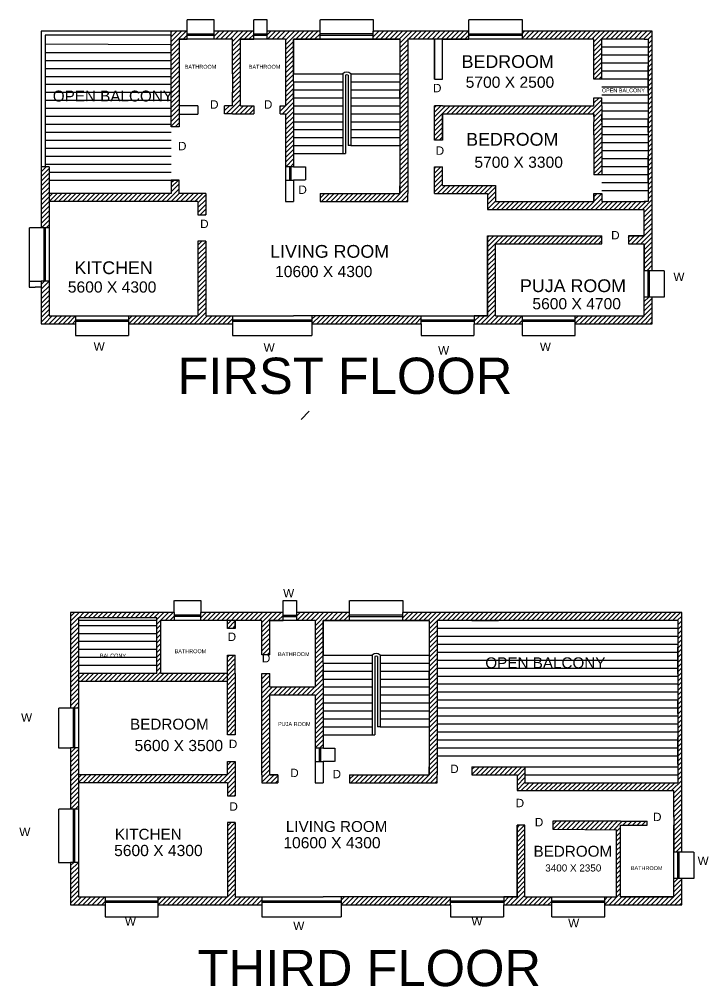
# Model space of a CAD drawing. Header units: millimetres. Extents: x 14561 to 73598, y 8019 to 71831.
# Drawn here: x 47658 to 73598, y 8746 to 45140 of the extents above; entities that cross this region are included whole.
import ezdxf

# ---------------------------------------------------------------- set-up
doc = ezdxf.new("R2010")
doc.units = ezdxf.units.MM
doc.linetypes.add('DASHEDX2', pattern=[1.5, 1, -0.5])
doc.styles.get("Standard").update_dxf_attribs({"font": 'arial.ttf'})
doc.dimstyles.get("Standard").update_dxf_attribs({"dimtxt": 0.18, "dimasz": 0.18, "dimexe": 0.18, "dimexo": 0.0625, "dimgap": 0.09, "dimtad": 0, "dimtih": 1, "dimtoh": 1, "dimdec": 4, "dimzin": 0, "dimdsep": 46, "dimtxsty": 'Standard', "dimcen": 0.09, "dimadec": 0, "dimazin": 0, "dimtfac": 1, "dimtdec": 4, "dimtofl": 0, "dimtmove": 0, "dimatfit": 3, "dimfxl": 1, "dimtolj": 1, "dimtzin": 0, "dimarcsym": 0})

# ---------------------------------------------------------------- blocks, each defined once
blk = doc.blocks.new('*D27')
at = {"color": 0, "lineweight": -2, "transparency": 16777216}
for p, q in [((48027, 35290), (48027, 35065)), ((48028, 35065), (48252, 35065)), ((48477, 35065), (48253, 35065)), ((48477, 35290), (48477, 35065))]:
    blk.add_line(p, q, dxfattribs=at)
at = {"color": 0, "transparency": 16777216}
for points in [[(48028, 35065), (48028, 35065), (48027, 35065)], [(48477, 35065), (48477, 35065), (48477, 35065)]]:
    blk.add_solid(points, dxfattribs=at)
at = {"layer": 'Defpoints', "color": 0, "transparency": 16777216}
for p in [(48027, 35290), (48027, 35065), (48477, 35290)]:
    blk.add_point(p, dxfattribs=at)
at = {"color": 0, "transparency": 16777216, "insert": (48252, 35065), "char_height": 0.18, "attachment_point": 5}
blk.add_mtext('\\A1;450.0000', dxfattribs=at)

msp = doc.modelspace()

# ---------------------------------------------------------------- hatches: boundary and pattern name
h = msp.add_hatch()
h.set_pattern_fill('ANSI31', color=0, scale=1000, style=0)
h.set_pattern_definition([(45, (-33015.17, 32333.34), (-88.38835, 88.38835), [])])
h.paths.add_polyline_path([(48777.36144, 39595.70643), (48477.36144, 39595.70643), (48477.36144, 37290.3412), (48777.36144, 37290.3412)])
h.paths.add_polyline_path([(54677.36144, 38590.3412), (53677.36144, 38590.3412), (53677.36144, 39095.70643), (53377.36144, 39095.70643), (53377.36144, 38590.3412), (48777.36144, 38590.3412), (48777.36144, 38290.3412), (54377.36144, 38290.3412), (54377.36144, 37790.3412), (54677.36144, 37790.3412), (54677.36144, 38290.3412)])
h.paths.add_polyline_path([(54677.36144, 36790.3412), (54377.36144, 36790.3412), (54377.36144, 33990.3412), (51777.36144, 33990.3412), (51777.36144, 33690.3412), (55677.36144, 33690.3412), (55677.36144, 33990.3412), (54677.36144, 33990.3412)])
h.paths.add_polyline_path([(49777.36144, 33990.3412), (48777.36144, 33990.3412), (48777.36144, 35290.3412), (48477.36144, 35290.3412), (48477.36144, 33690.3412), (49777.36144, 33690.3412)])
h.paths.add_polyline_path([(62777.36144, 33990.3412), (62277.36144, 33990.3412), (61977.36144, 33990.3412), (58677.36144, 33990.3412), (58677.36144, 33690.3412), (62777.36144, 33690.3412)])
h.paths.add_polyline_path([(62277.36144, 38590.3412), (62277.36144, 44390.3412), (64577.36144, 44390.3412), (64577.36144, 44690.3412), (60977.36144, 44690.3412), (60977.36144, 44390.3412), (61977.36144, 44390.3412), (61977.36144, 42790.3412), (61977.36144, 38590.3412), (58977.36144, 38590.3412), (58977.36144, 38290.3412), (59977.36144, 38290.3412), (62277.36144, 38290.3412)])
h.paths.add_polyline_path([(57977.36144, 42790.3412), (57977.36144, 43890.3412), (57977.36144, 44390.3412), (58977.36144, 44390.3412), (58977.36144, 44540.3412), (58977.36144, 44690.3412), (56977.36144, 44690.3412), (56977.36144, 44390.3412), (57677.36144, 44390.3412), (57677.36144, 41890.3412), (57477.36144, 41890.3412), (57477.36144, 41590.3412), (57677.36144, 41590.3412), (57677.36144, 39590.3412), (57977.36144, 39590.3412)])
h.paths.add_polyline_path([(55977.36144, 43095.70643), (55977.36144, 44390.3412), (56477.36144, 44390.3412), (56477.36144, 44690.3412), (54977.36144, 44690.3412), (54977.36144, 44390.3412), (55677.36144, 44390.3412), (55677.36144, 43095.70643), (55677.36144, 42395.70643), (55677.36144, 41895.70643), (55677.36144, 41890.3412), (55377.36144, 41890.3412), (55377.36144, 41590.3412), (55677.36144, 41590.3412), (55977.36144, 41590.3412), (56477.36144, 41590.3412), (56477.36144, 41890.3412), (55977.36144, 41890.3412), (55977.36144, 42395.70643)])
h.paths.add_polyline_path([(53677.36144, 44390.3412), (53977.36144, 44390.3412), (53977.36144, 44690.3412), (53377.36144, 44690.3412), (53377.36144, 44390.3412), (53377.36144, 44090.3412), (53377.36144, 42395.70643), (53377.36144, 42095.70643), (53377.36144, 41093.02381), (53677.36144, 41093.02381)])
h.paths.add_polyline_path([(65577.36144, 38890.3412), (65277.36144, 38890.3412), (63577.36144, 38890.3412), (63577.36144, 39590.3412), (63277.36144, 39590.3412), (63277.36144, 38590.3412), (65277.36144, 38590.3412), (65277.36144, 37990.3412), (71177.36144, 37990.3412), (71177.36144, 36990.3412), (70577.36144, 36990.3412), (70577.36144, 36690.3412), (71177.36144, 36690.3412), (71177.36144, 35690.3412), (71477.36144, 35690.3412), (71477.36144, 39990.3412), (71477.36144, 41390.3412), (71477.36144, 42390.3412), (71477.36144, 44690.3412), (66577.36144, 44690.3412), (66577.36144, 44390.3412), (69277.36144, 44390.3412), (69277.36144, 42890.3412), (69577.36144, 42890.3412), (69577.36144, 44390.3412), (71177.36144, 44390.3412), (71327.36144, 44390.3412), (71327.36144, 38290.3412), (71177.36144, 38290.3412), (69577.36144, 38290.3412), (69577.36144, 38590.3412), (69277.36144, 38590.3412), (69277.36144, 38290.3412), (65577.36144, 38290.3412), (65577.36144, 38590.3412)])
h.paths.add_polyline_path([(69577.36144, 41890.3412), (69577.36144, 42190.3412), (69277.36144, 42190.3412), (69277.36144, 41890.3412), (63577.36144, 41890.3412), (63277.36144, 41890.3412), (63277.36144, 40590.3412), (63577.36144, 40590.3412), (63577.36144, 41590.3412), (69277.36144, 41590.3412), (69277.36144, 41290.3412), (69277.36144, 40790.3412), (69277.36144, 39290.3412), (69577.36144, 39290.3412), (69577.36144, 40490.3412), (69577.36144, 40790.3412), (69577.36144, 41590.3412)], flags=17)
h.paths.add_polyline_path([(71477.36144, 34690.3412), (71177.36144, 34690.3412), (71177.36144, 33990.3412), (68577.36144, 33990.3412), (68577.36144, 33690.3412), (71477.36144, 33690.3412)])
h.paths.add_polyline_path([(65577.36144, 36690.3412), (69577.36144, 36690.3412), (69577.36144, 36990.3412), (65277.36144, 36990.3412), (65277.36144, 33990.3412), (64777.36144, 33990.3412), (64777.36144, 33690.3412), (66577.36144, 33690.3412), (66577.36144, 33990.3412), (65577.36144, 33990.3412)])
h = msp.add_hatch()
h.set_pattern_fill('ANSI31', color=0, scale=1000, style=0)
h.set_pattern_definition([(45, (-33247.94, 26633.65), (-88.38835, 88.38835), [])])
h.paths.add_polyline_path([(49886.01483, 22520.7398), (49886.01483, 22626.10502), (52836.01483, 22626.10502), (52836.01483, 20526.10502), (49886.01483, 20526.10502), (49886.01483, 20226.10502), (55486.01483, 20226.10502), (55486.01483, 20526.10502), (52986.01483, 20526.10502), (52986.01483, 22520.7398), (53486.01483, 22520.7398), (53486.01483, 22820.7398), (52486.01483, 22820.7398), (49586.01483, 22820.7398), (49586.01483, 21020.7398), (49586.01483, 19226.10502), (49886.01483, 19226.10502), (49886.01483, 20226.10502)])
h.paths.add_polyline_path([(49886.01483, 17726.10502), (49586.01483, 17726.10502), (49586.01483, 15420.7398), (49886.01483, 15420.7398)])
h.paths.add_polyline_path([(55786.01483, 16720.7398), (55786.01483, 17220.7398), (55486.01483, 17220.7398), (55486.01483, 16720.7398), (49886.01483, 16720.7398), (49886.01483, 16420.7398), (55486.01483, 16420.7398), (55486.01483, 15920.7398), (55786.01483, 15920.7398), (55786.01483, 16420.7398)])
h.paths.add_polyline_path([(49886.01483, 13420.7398), (49586.01483, 13420.7398), (49586.01483, 11820.7398), (50886.01483, 11820.7398), (50886.01483, 12120.7398), (49886.01483, 12120.7398)])
h.paths.add_polyline_path([(56786.01483, 12120.7398), (55786.01483, 12120.7398), (55786.01483, 14920.7398), (55486.01483, 14920.7398), (55486.01483, 12120.7398), (52886.01483, 12120.7398), (52886.01483, 11820.7398), (56786.01483, 11820.7398)])
h.paths.add_polyline_path([(63886.01483, 12120.7398), (63386.01483, 12120.7398), (63086.01483, 12120.7398), (59786.01483, 12120.7398), (59786.01483, 11820.7398), (63886.01483, 11820.7398)])
h.paths.add_polyline_path([(57086.01483, 19720.7398), (58786.01483, 19720.7398), (58786.01483, 17720.7398), (59086.01483, 17720.7398), (59086.01483, 18220.7398), (59086.01483, 20320.7398), (59086.01483, 20920.7398), (59086.01483, 22020.7398), (59086.01483, 22520.7398), (60086.01483, 22520.7398), (60086.01483, 22670.7398), (60086.01483, 22820.7398), (58086.01483, 22820.7398), (58086.01483, 22520.7398), (58786.01483, 22520.7398), (58786.01483, 20020.7398), (57086.01483, 20020.7398), (57086.01483, 20526.10502), (56786.01483, 20526.10502), (56786.01483, 16720.7398), (56786.01483, 16420.7398), (57386.01483, 16420.7398), (57386.01483, 16720.7398), (57086.01483, 16720.7398)])
h.paths.add_polyline_path([(55786.01483, 20526.10502), (55786.01483, 21220.7398), (55486.01483, 21220.7398), (55486.01483, 20526.10502), (55486.01483, 20226.10502), (55486.01483, 18220.7398), (55786.01483, 18220.7398)])
h.paths.add_polyline_path([(57086.01483, 22520.7398), (57586.01483, 22520.7398), (57586.01483, 22820.7398), (54486.01483, 22820.7398), (54486.01483, 22520.7398), (55486.01483, 22520.7398), (56786.01483, 22520.7398), (56786.01483, 21226.10502), (57086.01483, 21226.10502)])
h.paths.add_polyline_path([(55786.01483, 22520.7398), (55486.01483, 22520.7398), (55486.01483, 22220.7398), (55786.01483, 22220.7398)], flags=17)
h.paths.add_polyline_path([(63386.01483, 16720.7398), (63386.01483, 22520.7398), (70686.01483, 22520.7398), (72436.01483, 22520.7398), (72436.01483, 16420.7398), (70686.01483, 16420.7398), (66686.01483, 16420.7398), (66686.01483, 16720.7398), (66686.01483, 17020.7398), (66386.01483, 17020.7398), (64686.01483, 17020.7398), (64686.01483, 16720.7398), (66386.01483, 16720.7398), (66386.01483, 16120.7398), (72286.01483, 16120.7398), (72286.01483, 15120.7398), (72286.01483, 14970.7398), (72286.01483, 14820.7398), (72286.01483, 13820.7398), (72586.01483, 13820.7398), (72586.01483, 21520.7398), (72586.01483, 22820.7398), (65686.01483, 22820.7398), (62086.01483, 22820.7398), (62086.01483, 22520.7398), (63086.01483, 22520.7398), (63086.01483, 20920.7398), (63086.01483, 16720.7398), (60086.01483, 16720.7398), (60086.01483, 16420.7398), (61086.01483, 16420.7398), (63386.01483, 16420.7398)])
h.paths.add_polyline_path([(66686.01483, 14820.7398), (66386.01483, 14820.7398), (66386.01483, 12120.7398), (65886.01483, 12120.7398), (65886.01483, 11820.7398), (67686.01483, 11820.7398), (67686.01483, 12120.7398), (66686.01483, 12120.7398)])
h.paths.add_polyline_path([(72586.01483, 12820.7398), (72286.01483, 12820.7398), (72286.01483, 12120.7398), (70286.01483, 12120.7398), (70286.01483, 14470.7398), (70286.01483, 14820.7398), (71286.01483, 14820.7398), (71286.01483, 14970.7398), (70286.01483, 14970.7398), (70136.01483, 14970.7398), (67736.01483, 14970.7398), (67736.01483, 14670.7398), (70136.01483, 14645.7398), (70136.01483, 14470.7398), (70136.01483, 12120.7398), (69686.01483, 12120.7398), (69686.01483, 11820.7398), (72586.01483, 11820.7398)])
h.paths.add_polyline_path([(71426.7233, 14895.87364), (71901.97373, 14895.87364), (71901.97373, 15368.331), (71426.7233, 15368.331)], flags=25)
h.paths.add_polyline_path([(66977.66088, 14699.73245), (67452.91131, 14699.73245), (67452.91131, 15172.18982), (66977.66088, 15172.18982)], flags=25)
h.paths.add_polyline_path([(66257.95953, 15418.91689), (66733.20996, 15418.91689), (66733.20996, 15891.37426), (66257.95953, 15891.37426)], flags=25)
h.paths.add_polyline_path([(63793.52733, 16704.731), (64268.77776, 16704.731), (64268.77776, 17177.18836), (63793.52733, 17177.18836)], flags=25)
h.paths.add_polyline_path([(59366.27406, 16508.58981), (59841.52449, 16508.58981), (59841.52449, 16981.04718), (59366.27406, 16981.04718)], flags=25)
h.paths.add_polyline_path([(57774.20728, 16552.17677), (58249.45771, 16552.17677), (58249.45771, 17024.63414), (57774.20728, 17024.63414)], flags=25)
h.paths.add_polyline_path([(56705.5595, 20867.28203), (57180.80993, 20867.28203), (57180.80993, 21339.7394), (56705.5595, 21339.7394)], flags=9)
h.paths.add_polyline_path([(55418.82084, 21673.64012), (55894.07127, 21673.64012), (55894.07127, 22146.09749), (55418.82084, 22146.09749)], flags=25)
h.paths.add_polyline_path([(55462.43914, 17641.84996), (55937.68957, 17641.84996), (55937.68957, 18114.30733), (55462.43914, 18114.30733)], flags=9)
h.paths.add_polyline_path([(55484.2483, 15288.15601), (55959.49873, 15288.15601), (55959.49873, 15760.61338), (55484.2483, 15760.61338)], flags=9)
h.paths.add_polyline_path([(57358.34328, 18512.93174), (58656.76326, 18512.93174), (58656.76326, 18741.37374), (57358.34328, 18741.37374)], flags=25)
h.paths.add_polyline_path([(57581.52684, 14453.39791), (61614.70391, 14453.39791), (61614.70391, 15090.12698), (57581.52684, 15090.12698)], flags=9)
h.paths.add_polyline_path([(66900.924, 13522.128), (70074.21603, 13522.128), (70074.21603, 14158.85707), (66900.924, 14158.85707)], flags=9)
h.paths.add_polyline_path([(70633.30628, 13090.7855), (71897.3922, 13090.7855), (71897.3922, 13319.2275), (70633.30628, 13319.2275)], flags=25)
h.paths.add_polyline_path([(51145.38839, 14162.44612), (53872.78819, 14162.44612), (53872.78819, 14798.75546), (51145.38839, 14798.75546)], flags=9)
h.paths.add_polyline_path([(51717.86646, 18305.07827), (54891.15849, 18305.07827), (54891.15849, 18941.80734), (51717.86646, 18941.80734)], flags=9)
h.paths.add_polyline_path([(57355.53675, 21142.7477), (58619.62267, 21142.7477), (58619.62267, 21371.1897), (57355.53675, 21371.1897)], flags=25)
h.paths.add_polyline_path([(53464.61223, 21251.25357), (54728.69814, 21251.25357), (54728.69814, 21479.69557), (53464.61223, 21479.69557)], flags=25)

# ---------------------------------------------------------------- linework, layer by layer
at = {"linetype": 'DASHEDX2'}
for p, q in [((53977.36144, 44690.3412), (53977.36144, 45140.3412)), ((53977.36144, 45140.3412), (54977.36144, 45140.3412)), ((54977.36144, 45140.3412), (54977.36144, 44690.3412)), ((56477.36144, 44690.3412), (56477.36144, 45140.3412)), ((56477.36144, 45140.3412), (56977.36144, 45140.3412)), ((56977.36144, 45140.3412), (56977.36144, 44690.3412)), ((58977.36144, 44690.3412), (58977.36144, 45140.3412)), ((58977.36144, 45140.3412), (60977.36144, 45140.3412)), ((60977.36144, 45140.3412), (60977.36144, 44690.3412)), ((64577.36144, 44690.3412), (64577.36144, 45140.3412)), ((64577.36144, 45140.3412), (66577.36144, 45140.3412)), ((66577.36144, 45140.3412), (66577.36144, 44690.3412)), ((58977.36144, 44390.3412), (58977.36144, 44540.3412)), ((60977.36144, 44540.3412), (60977.36144, 44590.3412)), ((57977.36144, 43090.3412), (59827.36144, 43090.3412)), ((60127.36144, 43090.3412), (61977.36144, 43090.3412)), ((57977.36144, 42790.3412), (59827.36144, 42790.3412)), ((60127.36144, 42790.3412), (61977.36144, 42790.3412)), ((57977.36144, 42490.3412), (59827.36144, 42490.3412)), ((60127.36144, 42490.3412), (61977.36144, 42490.3412)), ((57977.36144, 42190.3412), (59827.36144, 42190.3412)), ((57977.36144, 41890.3412), (59827.36144, 41890.3412)), ((60127.36144, 42190.3412), (61977.36144, 42190.3412)), ((60127.36144, 41890.3412), (61977.36144, 41890.3412)), ((60127.36144, 41590.3412), (61977.36144, 41590.3412)), ((60127.36144, 41290.3412), (61977.36144, 41290.3412)), ((60127.36144, 40990.3412), (61977.36144, 40990.3412)), ((60127.36144, 40690.3412), (61977.36144, 40690.3412)), ((60127.36144, 40390.3412), (61977.36144, 40390.3412)), ((57977.36144, 39590.3412), (58427.36144, 39590.3412)), ((58427.36144, 39590.3412), (58427.36144, 39090.3412)), ((58427.36144, 39090.3412), (57977.36144, 39090.3412)), ((61977.36144, 38590.3412), (61977.36144, 38890.3412)), ((48477.36144, 37290.3412), (48027.36144, 37290.3412)), ((48027.36144, 37290.3412), (48027.36144, 35290.3412)), ((71477.36144, 35690.3412), (71927.36144, 35690.3412)), ((71927.36144, 35690.3412), (71927.36144, 34690.3412)), ((48027.36144, 35290.3412), (48477.36144, 35290.3412)), ((71927.36144, 34690.3412), (71477.36144, 34690.3412)), ((49777.36144, 33690.3412), (49777.36144, 33240.3412)), ((51777.36144, 33240.3412), (51777.36144, 33690.3412)), ((55677.36144, 33690.3412), (55677.36144, 33240.3412)), ((58677.36144, 33240.3412), (58677.36144, 33690.3412)), ((62777.36144, 33690.3412), (62777.36144, 33240.3412)), ((64777.36144, 33240.3412), (64777.36144, 33690.3412)), ((66577.36144, 33690.3412), (66577.36144, 33240.3412)), ((68577.36144, 33240.3412), (68577.36144, 33690.3412)), ((49777.36144, 33240.3412), (51777.36144, 33240.3412)), ((55677.36144, 33240.3412), (58677.36144, 33240.3412)), ((62777.36144, 33240.3412), (64777.36144, 33240.3412)), ((66577.36144, 33240.3412), (68577.36144, 33240.3412)), ((53486.01483, 22820.7398), (53486.01483, 23270.7398)), ((53486.01483, 23270.7398), (54486.01483, 23270.7398)), ((54486.01483, 23270.7398), (54486.01483, 22820.7398)), ((57586.01483, 22820.7398), (57586.01483, 23270.7398)), ((57586.01483, 23270.7398), (58086.01483, 23270.7398)), ((58086.01483, 23270.7398), (58086.01483, 22820.7398)), ((60086.01483, 22820.7398), (60086.01483, 23270.7398)), ((60086.01483, 23270.7398), (62086.01483, 23270.7398)), ((62086.01483, 23270.7398), (62086.01483, 22820.7398)), ((60086.01483, 22520.7398), (60086.01483, 22670.7398)), ((62086.01483, 22670.7398), (62086.01483, 22720.7398)), ((59086.01483, 21220.7398), (60936.01483, 21220.7398)), ((61236.01483, 21220.7398), (63086.01483, 21220.7398)), ((59086.01483, 20920.7398), (60936.01483, 20920.7398)), ((61236.01483, 20920.7398), (63086.01483, 20920.7398)), ((59086.01483, 20620.7398), (60936.01483, 20620.7398)), ((61236.01483, 20620.7398), (63086.01483, 20620.7398)), ((59086.01483, 20320.7398), (60936.01483, 20320.7398)), ((59086.01483, 20020.7398), (60936.01483, 20020.7398)), ((61236.01483, 20320.7398), (63086.01483, 20320.7398)), ((61236.01483, 20020.7398), (63086.01483, 20020.7398)), ((61236.01483, 19720.7398), (63086.01483, 19720.7398)), ((61236.01483, 19420.7398), (63086.01483, 19420.7398)), ((49586.01483, 19226.10502), (49136.01483, 19226.10502)), ((49136.01483, 19226.10502), (49136.01483, 17726.10502)), ((61236.01483, 19120.7398), (63086.01483, 19120.7398)), ((61236.01483, 18820.7398), (63086.01483, 18820.7398)), ((61236.01483, 18520.7398), (63086.01483, 18520.7398)), ((49136.01483, 17726.10502), (49586.01483, 17726.10502)), ((59086.01483, 17720.7398), (59536.01483, 17720.7398)), ((59536.01483, 17720.7398), (59536.01483, 17220.7398)), ((59536.01483, 17220.7398), (59086.01483, 17220.7398)), ((63086.01483, 16720.7398), (63086.01483, 17020.7398)), ((49586.01483, 15420.7398), (49136.01483, 15420.7398)), ((49136.01483, 15420.7398), (49136.01483, 13420.7398)), ((72586.01483, 13820.7398), (73036.01483, 13820.7398)), ((73036.01483, 13820.7398), (73036.01483, 12820.7398)), ((49136.01483, 13420.7398), (49586.01483, 13420.7398)), ((73036.01483, 12820.7398), (72586.01483, 12820.7398)), ((50886.01483, 11820.7398), (50886.01483, 11370.7398)), ((52886.01483, 11370.7398), (52886.01483, 11820.7398)), ((56786.01483, 11820.7398), (56786.01483, 11370.7398)), ((59786.01483, 11370.7398), (59786.01483, 11820.7398)), ((63886.01483, 11820.7398), (63886.01483, 11370.7398)), ((65886.01483, 11370.7398), (65886.01483, 11820.7398)), ((67686.01483, 11820.7398), (67686.01483, 11370.7398)), ((69686.01483, 11370.7398), (69686.01483, 11820.7398)), ((50886.01483, 11370.7398), (52886.01483, 11370.7398)), ((56786.01483, 11370.7398), (59786.01483, 11370.7398)), ((63886.01483, 11370.7398), (65886.01483, 11370.7398)), ((67686.01483, 11370.7398), (69686.01483, 11370.7398))]:
    msp.add_line(p, q, dxfattribs=at)
for p, q in [((50377.36144, 44690.3412), (48477.36144, 44690.3412)), ((48477.36144, 44690.3412), (48477.36144, 43890.3412)), ((50377.36144, 44540.3412), (48627.36144, 44540.3412)), ((48627.36144, 44540.3412), (48627.36144, 43890.3412)), ((53377.36144, 44690.3412), (50377.36144, 44690.3412)), ((53377.36144, 44540.3412), (50377.36144, 44540.3412)), ((53977.36144, 44690.3412), (53377.36144, 44690.3412)), ((53377.36144, 44390.3412), (53377.36144, 44690.3412)), ((53977.36144, 44390.3412), (53977.36144, 44690.3412)), ((53977.36144, 44590.3412), (54977.36144, 44590.3412)), ((53977.36144, 44540.3412), (54977.36144, 44540.3412)), ((56477.36144, 44690.3412), (54977.36144, 44690.3412)), ((54977.36144, 44690.3412), (54977.36144, 44390.3412)), ((56477.36144, 44390.3412), (56477.36144, 44690.3412)), ((56477.36144, 44590.3412), (56977.36144, 44590.3412)), ((56477.36144, 44540.3412), (56977.36144, 44540.3412)), ((58977.36144, 44690.3412), (56977.36144, 44690.3412)), ((56977.36144, 44690.3412), (56977.36144, 44390.3412)), ((58977.36144, 44390.3412), (58977.36144, 44690.3412)), ((60977.36144, 44590.3412), (58977.36144, 44590.3412)), ((58977.36144, 44540.3412), (60977.36144, 44540.3412)), ((64577.36144, 44690.3412), (60977.36144, 44690.3412)), ((60977.36144, 44390.3412), (60977.36144, 44690.3412)), ((64577.36144, 44390.3412), (64577.36144, 44690.3412)), ((64577.36144, 44590.3412), (66577.36144, 44590.3412)), ((64577.36144, 44540.3412), (66577.36144, 44540.3412)), ((71477.36144, 44690.3412), (66577.36144, 44690.3412)), ((66577.36144, 44690.3412), (66577.36144, 44390.3412)), ((71477.36144, 42390.3412), (71477.36144, 44690.3412)), ((48627.36144, 44215.3412), (53377.36144, 44195.70643)), ((53377.36144, 44090.3412), (53377.36144, 44390.3412)), ((53377.36144, 42395.70643), (53377.36144, 44090.3412)), ((55677.36144, 44390.3412), (53677.36144, 44390.3412)), ((53677.36144, 44390.3412), (53677.36144, 41093.02381)), ((54377.36144, 44390.3412), (53677.36144, 44390.3412)), ((53677.36144, 44390.3412), (53977.36144, 44390.3412)), ((55677.36144, 43095.70643), (55677.36144, 44390.3412)), ((57677.36144, 44390.3412), (55977.36144, 44390.3412)), ((55977.36144, 43095.70643), (55977.36144, 44390.3412)), ((55977.36144, 44390.3412), (56477.36144, 44390.3412)), ((57677.36144, 44390.3412), (57677.36144, 41890.3412)), ((61977.36144, 44390.3412), (57977.36144, 44390.3412)), ((57977.36144, 44390.3412), (57977.36144, 43090.3412)), ((57977.36144, 43890.3412), (57977.36144, 44390.3412)), ((57977.36144, 44390.3412), (61977.36144, 44390.3412)), ((61977.36144, 44390.3412), (61977.36144, 42790.3412)), ((69277.36144, 44390.3412), (62277.36144, 44390.3412)), ((62277.36144, 44390.3412), (62277.36144, 38590.3412)), ((63277.36144, 42890.3412), (63277.36144, 44390.3412)), ((63277.36144, 44390.3412), (63277.36144, 42890.3412)), ((63577.36144, 42890.3412), (63577.36144, 44390.3412)), ((63577.36144, 44390.3412), (64577.36144, 44390.3412)), ((69277.36144, 42890.3412), (69277.36144, 44390.3412)), ((71177.36144, 44390.3412), (69577.36144, 44390.3412)), ((69577.36144, 42890.3412), (69577.36144, 44390.3412)), ((71327.36144, 44090.3412), (69577.36144, 44090.3412)), ((71177.36144, 44390.3412), (71327.36144, 44390.3412)), ((71327.36144, 44390.3412), (71327.36144, 38290.3412)), ((48477.36144, 43890.3412), (48477.36144, 39595.70643)), ((48627.36144, 43890.3412), (53377.36144, 43895.70643)), ((48627.36144, 43890.3412), (48627.36144, 39595.70643)), ((48777.36144, 43895.70643), (48777.36144, 43890.3412)), ((48777.36144, 43895.70643), (48777.36144, 43890.3412)), ((57977.36144, 42790.3412), (57977.36144, 43890.3412)), ((71327.36144, 43790.3412), (69577.36144, 43790.3412)), ((48627.36144, 43595.70643), (53377.36144, 43595.70643)), ((48627.36144, 43595.70643), (53377.36144, 43595.70643)), ((71327.36144, 43490.3412), (69577.36144, 43490.3412)), ((71327.36144, 42390.3412), (71327.36144, 43390.3412)), ((48627.36144, 43295.70643), (53377.36144, 43295.70643)), ((48627.36144, 42995.70643), (53377.36144, 42995.70643)), ((55677.36144, 43095.70643), (55677.36144, 42395.70643)), ((55977.36144, 42395.70643), (55977.36144, 43095.70643)), ((59827.36144, 43090.3412), (59827.36144, 40090.3412)), ((59927.36144, 43040.70849), (59927.36144, 40090.3412)), ((60027.36144, 43040.70849), (60027.36144, 40390.3412)), ((60127.36144, 43090.3412), (60127.36144, 40390.3412)), ((71327.36144, 43190.3412), (69577.36144, 43190.3412)), ((48627.36144, 42695.70643), (53377.36144, 42695.70643)), ((57977.36144, 42790.3412), (57977.36144, 39590.3412)), ((61977.36144, 42790.3412), (61977.36144, 38590.3412)), ((63277.36144, 42890.3412), (63577.36144, 42890.3412)), ((69577.36144, 42890.3412), (69277.36144, 42890.3412)), ((71327.36144, 42890.3412), (69577.36144, 42890.3412)), ((71327.36144, 42590.3412), (69577.36144, 42590.3412)), ((48627.36144, 42395.70643), (53377.36144, 42395.70643)), ((53377.36144, 42095.70643), (53377.36144, 42395.70643)), ((55677.36144, 41895.70643), (55677.36144, 42395.70643)), ((55977.36144, 41890.3412), (55977.36144, 42395.70643)), ((57977.36144, 42190.3412), (57977.36144, 42490.3412)), ((61977.36144, 42190.3412), (61977.36144, 42490.3412)), ((71327.36144, 42290.3412), (69577.36144, 42290.3412)), ((71477.36144, 41390.3412), (71477.36144, 42390.3412)), ((48627.36144, 42095.70643), (53377.36144, 42095.70643)), ((53377.36144, 41093.02381), (53377.36144, 42095.70643)), ((54377.36144, 41890.3412), (53677.36144, 41890.3412)), ((54377.36144, 41890.3412), (54377.36144, 41576.25601)), ((55677.36144, 41890.3412), (55377.36144, 41890.3412)), ((55377.36144, 41590.3412), (55377.36144, 41890.3412)), ((55677.36144, 41895.70643), (55677.36144, 41890.3412)), ((55977.36144, 41890.3412), (56477.36144, 41890.3412)), ((55977.36144, 41890.3412), (56477.36144, 41890.3412)), ((56477.36144, 41890.3412), (56477.36144, 41590.3412)), ((57477.36144, 41890.3412), (57677.36144, 41890.3412)), ((57477.36144, 41590.3412), (57477.36144, 41890.3412)), ((57977.36144, 42190.3412), (57977.36144, 39590.3412)), ((61977.36144, 42190.3412), (61977.36144, 38890.3412)), ((63277.36144, 40590.3412), (63277.36144, 41890.3412)), ((63577.36144, 41890.3412), (63277.36144, 41890.3412)), ((63577.36144, 41890.3412), (69277.36144, 41890.3412)), ((69277.36144, 41890.3412), (69277.36144, 42190.3412)), ((69277.36144, 41890.3412), (69277.36144, 42190.3412)), ((69277.36144, 42190.3412), (69577.36144, 42190.3412)), ((69577.36144, 41890.3412), (69577.36144, 42190.3412)), ((71327.36144, 41990.3412), (69577.36144, 41990.3412)), ((69577.36144, 41890.3412), (69577.36144, 41590.3412)), ((48627.36144, 41795.70643), (53377.36144, 41795.70643)), ((48627.36144, 41495.70643), (53377.36144, 41495.70643)), ((53677.36144, 41576.25601), (54377.36144, 41576.25601)), ((55677.36144, 41590.3412), (55377.36144, 41590.3412)), ((55677.36144, 41590.3412), (55977.36144, 41590.3412)), ((55977.36144, 41590.3412), (56477.36144, 41590.3412)), ((57477.36144, 41590.3412), (57677.36144, 41590.3412)), ((57677.36144, 41590.3412), (57677.36144, 38590.3412)), ((57977.36144, 41590.3412), (59827.36144, 41590.3412)), ((63277.36144, 40590.3412), (63277.36144, 41790.3412)), ((63277.36144, 40590.3412), (63277.36144, 41590.3412)), ((63577.36144, 40590.3412), (63577.36144, 41590.3412)), ((63577.36144, 41590.3412), (69277.36144, 41590.3412)), ((63577.36144, 41590.3412), (63577.36144, 40590.3412)), ((69277.36144, 41483.07305), (69277.36144, 41590.3412)), ((69277.36144, 41590.3412), (69277.36144, 41290.3412)), ((69277.36144, 41590.3412), (69277.36144, 41290.3412)), ((71327.36144, 41690.3412), (69577.36144, 41690.3412)), ((69577.36144, 41290.3412), (69577.36144, 41590.3412)), ((69577.36144, 41590.3412), (69577.36144, 40790.3412)), ((48627.36144, 41195.70643), (53377.36144, 41195.70643)), ((57977.36144, 41290.3412), (59827.36144, 41290.3412)), ((69277.36144, 40790.3412), (69277.36144, 41290.3412)), ((71327.36144, 41390.3412), (69577.36144, 41390.3412)), ((69577.36144, 41290.3412), (69577.36144, 40790.3412)), ((71327.36144, 40890.3412), (71327.36144, 41390.3412)), ((71477.36144, 39990.3412), (71477.36144, 41390.3412)), ((48627.36144, 40895.70643), (53377.36144, 40895.70643)), ((53677.36144, 41093.02381), (53377.36144, 41093.02381)), ((57977.36144, 40990.3412), (59827.36144, 40990.3412)), ((69277.36144, 40790.3412), (69277.36144, 39290.3412)), ((71327.36144, 41090.3412), (69577.36144, 41090.3412)), ((71327.36144, 40790.3412), (69577.36144, 40790.3412)), ((69577.36144, 40790.3412), (69577.36144, 40490.3412)), ((48627.36144, 40595.70643), (53377.36144, 40595.70643)), ((57977.36144, 40690.3412), (59827.36144, 40690.3412)), ((63577.36144, 40590.3412), (63277.36144, 40590.3412)), ((71327.36144, 40490.3412), (69577.36144, 40490.3412)), ((69577.36144, 40490.3412), (69577.36144, 39290.3412)), ((48627.36144, 40295.70643), (53377.36144, 40295.70643)), ((57977.36144, 40390.3412), (59827.36144, 40390.3412)), ((57977.36144, 40090.3412), (59927.36144, 40090.3412)), ((57977.36144, 40090.3412), (57977.36144, 39590.3412)), ((60127.36144, 40390.3412), (60027.36144, 40390.3412)), ((71327.36144, 40190.3412), (69577.36144, 40190.3412)), ((48627.36144, 39995.70643), (53377.36144, 39995.70643)), ((48627.36144, 39695.70643), (53377.36144, 39695.70643)), ((71327.36144, 39890.3412), (69577.36144, 39890.3412)), ((71327.36144, 38990.3412), (71327.36144, 39990.3412)), ((71477.36144, 35690.3412), (71477.36144, 39990.3412)), ((48477.36144, 39595.70643), (48477.36144, 37290.3412)), ((48777.36144, 39595.70643), (48477.36144, 39595.70643)), ((48777.36144, 39595.70643), (48777.36144, 34595.70643)), ((48777.36144, 39395.70643), (53377.36144, 39395.70643)), ((57977.36144, 39590.3412), (57677.36144, 39590.3412)), ((57677.36144, 39590.3412), (57677.36144, 39090.3412)), ((57827.36144, 39590.3412), (57827.36144, 39090.3412)), ((57877.36144, 39590.3412), (57877.36144, 39090.3412)), ((63277.36144, 38590.3412), (63277.36144, 39590.3412)), ((63277.36144, 38590.3412), (63277.36144, 39590.3412)), ((63277.36144, 38590.3412), (63277.36144, 39590.3412)), ((63277.36144, 39590.3412), (63577.36144, 39590.3412)), ((63577.36144, 38890.3412), (63577.36144, 39590.3412)), ((71327.36144, 39590.3412), (69577.36144, 39590.3412)), ((48777.36144, 39095.70643), (53677.36144, 39095.70643)), ((53677.36144, 39095.70643), (53377.36144, 39095.70643)), ((53377.36144, 39095.70643), (53377.36144, 38590.3412)), ((53677.36144, 38590.3412), (53677.36144, 39095.70643)), ((57677.36144, 39090.3412), (57977.36144, 39090.3412)), ((57977.36144, 39090.3412), (57977.36144, 38590.3412)), ((57977.36144, 39090.3412), (57977.36144, 38590.3412)), ((69577.36144, 39290.3412), (69277.36144, 39290.3412)), ((71327.36144, 39290.3412), (69577.36144, 39290.3412)), ((71327.36144, 38990.3412), (69577.36144, 38990.3412)), ((53377.36144, 38590.3412), (48777.36144, 38590.3412)), ((54677.36144, 38590.3412), (53677.36144, 38590.3412)), ((54677.36144, 38590.3412), (54677.36144, 38590.3412)), ((54677.36144, 38590.3412), (54677.36144, 38290.3412)), ((57677.36144, 38590.3412), (57677.36144, 38290.3412)), ((57977.36144, 38590.3412), (57977.36144, 38290.3412)), ((58977.36144, 38590.3412), (61977.36144, 38590.3412)), ((58977.36144, 38590.3412), (58977.36144, 38290.3412)), ((62277.36144, 38290.3412), (62277.36144, 38590.3412)), ((63277.36144, 38590.3412), (65277.36144, 38590.3412)), ((63577.36144, 38890.3412), (65277.36144, 38890.3412)), ((65277.36144, 38890.3412), (65577.36144, 38890.3412)), ((65277.36144, 38590.3412), (65277.36144, 37990.3412)), ((65577.36144, 38890.3412), (65577.36144, 38590.3412)), ((65577.36144, 38590.3412), (65577.36144, 38290.3412)), ((69277.36144, 38590.3412), (69277.36144, 38290.3412)), ((69277.36144, 38290.3412), (69277.36144, 38590.3412)), ((69277.36144, 38590.3412), (69577.36144, 38590.3412)), ((71327.36144, 38690.3412), (69577.36144, 38690.3412)), ((69577.36144, 38590.3412), (69577.36144, 38290.3412)), ((48777.36144, 38290.3412), (48777.36144, 33990.3412)), ((54377.36144, 38290.3412), (48777.36144, 38290.3412)), ((48777.36144, 38290.3412), (48777.36144, 37290.3412)), ((54377.36144, 38290.3412), (54377.36144, 37790.3412)), ((54377.36144, 38290.3412), (54377.36144, 37790.3412)), ((54677.36144, 38290.3412), (54677.36144, 37790.3412)), ((57677.36144, 38290.3412), (57977.36144, 38290.3412)), ((58977.36144, 38290.3412), (62277.36144, 38290.3412)), ((58977.36144, 38290.3412), (59977.36144, 38290.3412)), ((65577.36144, 38290.3412), (69277.36144, 38290.3412)), ((69577.36144, 38290.3412), (71177.36144, 38290.3412)), ((71327.36144, 38290.3412), (71177.36144, 38290.3412)), ((65277.36144, 37990.3412), (71177.36144, 37990.3412)), ((71177.36144, 36990.3412), (71177.36144, 37990.3412)), ((54377.36144, 37790.3412), (54677.36144, 37790.3412)), ((48777.36144, 37290.3412), (48477.36144, 37290.3412)), ((48577.36144, 37290.3412), (48577.36144, 35290.3412)), ((48627.36144, 37290.3412), (48627.36144, 35290.3412)), ((54377.36144, 36790.3412), (54377.36144, 33990.3412)), ((54677.36144, 36790.3412), (54377.36144, 36790.3412)), ((54677.36144, 36790.3412), (54677.36144, 33990.3412)), ((65277.36144, 36990.3412), (65277.36144, 33990.3412)), ((65277.36144, 33990.3412), (65277.36144, 36990.3412)), ((65277.36144, 36990.3412), (69577.36144, 36990.3412)), ((69577.36144, 36690.3412), (69577.36144, 36990.3412)), ((70577.36144, 36990.3412), (71177.36144, 36990.3412)), ((71177.36144, 36990.3412), (70577.36144, 36990.3412)), ((70577.36144, 36990.3412), (70577.36144, 36690.3412)), ((65577.36144, 33990.3412), (65577.36144, 36690.3412)), ((65577.36144, 36690.3412), (69577.36144, 36690.3412)), ((70577.36144, 36690.3412), (71177.36144, 36690.3412)), ((71177.36144, 33990.3412), (71177.36144, 36690.3412)), ((71177.36144, 36690.3412), (71177.36144, 35690.3412)), ((48777.36144, 36290.3412), (48777.36144, 35290.3412)), ((71177.36144, 35690.3412), (71477.36144, 35690.3412)), ((71327.36144, 34690.3412), (71327.36144, 35690.3412)), ((71377.36144, 34690.3412), (71377.36144, 35690.3412)), ((48477.36144, 35290.3412), (48477.36144, 33690.3412)), ((48777.36144, 35290.3412), (48477.36144, 35290.3412)), ((71477.36144, 34690.3412), (71177.36144, 34690.3412)), ((71477.36144, 33690.3412), (71477.36144, 34690.3412)), ((48777.36144, 33990.3412), (54377.36144, 33990.3412)), ((48777.36144, 33990.3412), (49777.36144, 33990.3412)), ((49777.36144, 33990.3412), (49777.36144, 33690.3412)), ((51777.36144, 33690.3412), (51777.36144, 33990.3412)), ((54677.36144, 33990.3412), (57677.36144, 33990.3412)), ((54677.36144, 33990.3412), (55677.36144, 33990.3412)), ((55677.36144, 33990.3412), (55677.36144, 33690.3412)), ((57677.36144, 33990.3412), (57977.36144, 33990.3412)), ((61977.36144, 33990.3412), (57977.36144, 33990.3412)), ((58677.36144, 33690.3412), (58677.36144, 33990.3412)), ((61977.36144, 33990.3412), (62277.36144, 33990.3412)), ((62277.36144, 33990.3412), (65277.36144, 33990.3412)), ((62777.36144, 33690.3412), (62777.36144, 33990.3412)), ((65277.36144, 33990.3412), (64777.36144, 33990.3412)), ((64777.36144, 33990.3412), (64777.36144, 33690.3412)), ((65577.36144, 33990.3412), (71177.36144, 33990.3412)), ((65577.36144, 33990.3412), (66577.36144, 33990.3412)), ((66577.36144, 33990.3412), (66577.36144, 33690.3412)), ((68577.36144, 33690.3412), (68577.36144, 33990.3412)), ((48477.36144, 33690.3412), (49777.36144, 33690.3412)), ((49777.36144, 33840.3412), (51777.36144, 33840.3412)), ((49777.36144, 33790.3412), (51777.36144, 33790.3412)), ((51777.36144, 33690.3412), (55677.36144, 33690.3412)), ((55677.36144, 33840.3412), (58677.36144, 33840.3412)), ((55677.36144, 33790.3412), (58677.36144, 33790.3412)), ((58677.36144, 33690.3412), (62777.36144, 33690.3412)), ((62777.36144, 33840.3412), (64777.36144, 33840.3412)), ((62777.36144, 33790.3412), (64777.36144, 33790.3412)), ((64777.36144, 33690.3412), (66577.36144, 33690.3412)), ((66577.36144, 33840.3412), (68577.36144, 33840.3412)), ((66577.36144, 33790.3412), (68577.36144, 33790.3412)), ((68577.36144, 33690.3412), (71477.36144, 33690.3412)), ((52486.01483, 22820.7398), (49586.01483, 22820.7398)), ((49586.01483, 22820.7398), (49586.01483, 21020.7398)), ((49886.01483, 22626.10502), (49886.01483, 22020.7398)), ((52836.01483, 22626.10502), (49886.01483, 22626.10502)), ((53486.01483, 22820.7398), (52486.01483, 22820.7398)), ((52836.01483, 20526.10502), (52836.01483, 22626.10502)), ((53486.01483, 22820.7398), (53486.01483, 22520.7398)), ((54486.01483, 22720.7398), (53486.01483, 22720.7398)), ((54486.01483, 22670.7398), (53486.01483, 22670.7398)), ((57586.01483, 22820.7398), (54486.01483, 22820.7398)), ((54486.01483, 22520.7398), (54486.01483, 22820.7398)), ((57586.01483, 22520.7398), (57586.01483, 22820.7398)), ((57586.01483, 22720.7398), (58086.01483, 22720.7398)), ((57586.01483, 22670.7398), (58086.01483, 22670.7398)), ((60086.01483, 22820.7398), (58086.01483, 22820.7398)), ((58086.01483, 22820.7398), (58086.01483, 22520.7398)), ((60086.01483, 22520.7398), (60086.01483, 22820.7398)), ((62086.01483, 22720.7398), (60086.01483, 22720.7398)), ((60086.01483, 22670.7398), (62086.01483, 22670.7398)), ((65686.01483, 22820.7398), (62086.01483, 22820.7398)), ((62086.01483, 22520.7398), (62086.01483, 22820.7398)), ((72586.01483, 22820.7398), (65686.01483, 22820.7398)), ((72586.01483, 21520.7398), (72586.01483, 22820.7398)), ((52836.01483, 22520.7398), (49886.01483, 22520.7398)), ((49886.01483, 22520.7398), (49886.01483, 16720.7398)), ((52836.01483, 22326.10502), (49886.01483, 22326.10502)), ((52836.01483, 22520.7398), (52486.01483, 22520.7398)), ((56786.01483, 22520.7398), (52986.01483, 22520.7398)), ((53486.01483, 22520.7398), (52986.01483, 22520.7398)), ((52986.01483, 20526.10502), (52986.01483, 22520.7398)), ((55486.01483, 22520.7398), (54486.01483, 22520.7398)), ((55486.01483, 22220.7398), (55486.01483, 22520.7398)), ((55786.01483, 22220.7398), (55486.01483, 22220.7398)), ((55786.01483, 22220.7398), (55786.01483, 22520.7398)), ((55786.01483, 22520.7398), (55786.01483, 22220.7398)), ((56786.01483, 21226.10502), (56786.01483, 22520.7398)), ((58786.01483, 22520.7398), (57086.01483, 22520.7398)), ((57086.01483, 21226.10502), (57086.01483, 22520.7398)), ((57086.01483, 22520.7398), (57586.01483, 22520.7398)), ((58786.01483, 22520.7398), (58786.01483, 20020.7398)), ((63086.01483, 22520.7398), (59086.01483, 22520.7398)), ((59086.01483, 22520.7398), (59086.01483, 21220.7398)), ((59086.01483, 22020.7398), (59086.01483, 22520.7398)), ((59086.01483, 22520.7398), (63086.01483, 22520.7398)), ((63086.01483, 22520.7398), (63086.01483, 20920.7398)), ((70686.01483, 22520.7398), (63386.01483, 22520.7398)), ((63386.01483, 22520.7398), (63386.01483, 16720.7398)), ((70686.01483, 22220.7398), (63386.01483, 22220.7398)), ((64686.01483, 22520.7398), (65686.01483, 22520.7398)), ((72436.01483, 22520.7398), (70686.01483, 22520.7398)), ((72436.01483, 22220.7398), (70686.01483, 22220.7398)), ((72436.01483, 22520.7398), (72436.01483, 16420.7398)), ((52836.01483, 22026.10502), (49886.01483, 22026.10502)), ((59086.01483, 20920.7398), (59086.01483, 22020.7398)), ((70686.01483, 21920.7398), (63386.01483, 21920.7398)), ((72436.01483, 21920.7398), (70686.01483, 21920.7398)), ((52836.01483, 21726.10502), (49886.01483, 21726.10502)), ((70686.01483, 21620.7398), (63386.01483, 21620.7398)), ((72436.01483, 21620.7398), (70686.01483, 21620.7398)), ((72436.01483, 20520.7398), (72436.01483, 21520.7398)), ((72586.01483, 13820.7398), (72586.01483, 21520.7398)), ((52836.01483, 21426.10502), (49886.01483, 21426.10502)), ((52836.01483, 21126.10502), (49886.01483, 21126.10502)), ((55486.01483, 20526.10502), (55486.01483, 21220.7398)), ((55486.01483, 21220.7398), (55786.01483, 21220.7398)), ((55786.01483, 20526.10502), (55786.01483, 21220.7398)), ((57086.01483, 21226.10502), (56786.01483, 21226.10502)), ((60936.01483, 21220.7398), (60936.01483, 18220.7398)), ((61036.01483, 21171.10709), (61036.01483, 18220.7398)), ((61136.01483, 21171.10709), (61136.01483, 18520.7398)), ((61236.01483, 21220.7398), (61236.01483, 18520.7398)), ((70686.01483, 21320.7398), (63386.01483, 21320.7398)), ((72436.01483, 21320.7398), (70686.01483, 21320.7398)), ((49586.01483, 21020.7398), (49586.01483, 19226.10502)), ((52836.01483, 20826.10502), (49886.01483, 20826.10502)), ((59086.01483, 20920.7398), (59086.01483, 17720.7398)), ((63086.01483, 20920.7398), (63086.01483, 16720.7398)), ((70686.01483, 21020.7398), (63386.01483, 21020.7398)), ((72436.01483, 21020.7398), (70686.01483, 21020.7398)), ((52836.01483, 20526.10502), (49886.01483, 20526.10502)), ((55486.01483, 20526.10502), (52986.01483, 20526.10502)), ((55486.01483, 18220.7398), (55486.01483, 20526.10502)), ((55786.01483, 20526.10502), (55786.01483, 18220.7398)), ((56786.01483, 16720.7398), (56786.01483, 20526.10502)), ((56786.01483, 20026.10502), (56786.01483, 20526.10502)), ((56786.01483, 20526.10502), (57086.01483, 20526.10502)), ((57086.01483, 20020.7398), (57086.01483, 20526.10502)), ((59086.01483, 20320.7398), (59086.01483, 20620.7398)), ((63086.01483, 20320.7398), (63086.01483, 20620.7398)), ((70686.01483, 20720.7398), (63386.01483, 20720.7398)), ((70686.01483, 20420.7398), (63386.01483, 20420.7398)), ((72436.01483, 20720.7398), (70686.01483, 20720.7398)), ((72436.01483, 20420.7398), (70686.01483, 20420.7398)), ((72586.01483, 19520.7398), (72586.01483, 20520.7398)), ((49886.01483, 20226.10502), (49886.01483, 19226.10502)), ((55486.01483, 20226.10502), (49886.01483, 20226.10502)), ((57086.01483, 20020.7398), (58786.01483, 20020.7398)), ((59086.01483, 20320.7398), (59086.01483, 17720.7398)), ((63086.01483, 20320.7398), (63086.01483, 17020.7398)), ((70686.01483, 20120.7398), (63386.01483, 20120.7398)), ((72436.01483, 20120.7398), (70686.01483, 20120.7398)), ((56786.01483, 16720.7398), (56786.01483, 19720.7398)), ((57086.01483, 16720.7398), (57086.01483, 19720.7398)), ((57086.01483, 19720.7398), (58786.01483, 19720.7398)), ((58786.01483, 19720.7398), (58786.01483, 16720.7398)), ((59086.01483, 19720.7398), (60936.01483, 19720.7398)), ((70686.01483, 19820.7398), (63386.01483, 19820.7398)), ((72436.01483, 19820.7398), (70686.01483, 19820.7398)), ((59086.01483, 19420.7398), (60936.01483, 19420.7398)), ((70686.01483, 19520.7398), (63386.01483, 19520.7398)), ((72436.01483, 19520.7398), (70686.01483, 19520.7398)), ((72436.01483, 19020.7398), (72436.01483, 19520.7398)), ((49886.01483, 19226.10502), (49586.01483, 19226.10502)), ((49686.01483, 19226.10502), (49686.01483, 17726.10502)), ((49736.01483, 19226.10502), (49736.01483, 17726.10502)), ((59086.01483, 19120.7398), (60936.01483, 19120.7398)), ((70686.01483, 19220.7398), (63386.01483, 19220.7398)), ((72436.01483, 19220.7398), (70686.01483, 19220.7398)), ((72586.01483, 18120.7398), (72586.01483, 19020.7398)), ((59086.01483, 18820.7398), (60936.01483, 18820.7398)), ((70686.01483, 18920.7398), (63386.01483, 18920.7398)), ((70686.01483, 18620.7398), (63386.01483, 18620.7398)), ((72436.01483, 18920.7398), (70686.01483, 18920.7398)), ((72436.01483, 18620.7398), (70686.01483, 18620.7398)), ((49886.01483, 18226.10502), (49886.01483, 17726.10502)), ((55786.01483, 18220.7398), (55486.01483, 18220.7398)), ((59086.01483, 18520.7398), (60936.01483, 18520.7398)), ((59086.01483, 18220.7398), (61036.01483, 18220.7398)), ((59086.01483, 18220.7398), (59086.01483, 17720.7398)), ((61236.01483, 18520.7398), (61136.01483, 18520.7398)), ((70686.01483, 18320.7398), (63386.01483, 18320.7398)), ((72436.01483, 18320.7398), (70686.01483, 18320.7398)), ((70686.01483, 18020.7398), (63386.01483, 18020.7398)), ((72436.01483, 18020.7398), (70686.01483, 18020.7398)), ((72436.01483, 17120.7398), (72436.01483, 18120.7398)), ((49586.01483, 17726.10502), (49586.01483, 15420.7398)), ((49886.01483, 17726.10502), (49586.01483, 17726.10502)), ((49886.01483, 17726.10502), (49886.01483, 12726.10502)), ((59086.01483, 17720.7398), (58786.01483, 17720.7398)), ((58786.01483, 17720.7398), (58786.01483, 17220.7398)), ((58936.01483, 17720.7398), (58936.01483, 17220.7398)), ((58986.01483, 17720.7398), (58986.01483, 17220.7398)), ((70686.01483, 17720.7398), (63386.01483, 17720.7398)), ((72436.01483, 17720.7398), (70686.01483, 17720.7398)), ((55486.01483, 16720.7398), (55486.01483, 17220.7398)), ((55486.01483, 16720.7398), (55486.01483, 17220.7398)), ((55486.01483, 17220.7398), (55786.01483, 17220.7398)), ((55786.01483, 17220.7398), (55786.01483, 16720.7398)), ((58786.01483, 17220.7398), (59086.01483, 17220.7398)), ((59086.01483, 17220.7398), (59086.01483, 16720.7398)), ((59086.01483, 17220.7398), (59086.01483, 16720.7398)), ((70686.01483, 17420.7398), (63386.01483, 17420.7398)), ((72436.01483, 17420.7398), (70686.01483, 17420.7398)), ((64686.01483, 17020.7398), (66386.01483, 17020.7398)), ((64686.01483, 17020.7398), (64686.01483, 16720.7398)), ((66386.01483, 17020.7398), (66686.01483, 17020.7398)), ((66686.01483, 17020.7398), (70686.01483, 17020.7398)), ((66686.01483, 17020.7398), (66686.01483, 16720.7398)), ((70686.01483, 17020.7398), (72436.01483, 17020.7398)), ((55486.01483, 16720.7398), (49886.01483, 16720.7398)), ((49886.01483, 16420.7398), (49886.01483, 12120.7398)), ((55486.01483, 16420.7398), (49886.01483, 16420.7398)), ((49886.01483, 16420.7398), (49886.01483, 15420.7398)), ((55486.01483, 16420.7398), (55486.01483, 15920.7398)), ((55486.01483, 16420.7398), (55486.01483, 15920.7398)), ((55786.01483, 16720.7398), (55786.01483, 16720.7398)), ((55786.01483, 16720.7398), (55786.01483, 16420.7398)), ((55786.01483, 16420.7398), (55786.01483, 15920.7398)), ((56786.01483, 16720.7398), (56786.01483, 16420.7398)), ((56786.01483, 16420.7398), (57386.01483, 16420.7398)), ((57386.01483, 16720.7398), (57086.01483, 16720.7398)), ((57386.01483, 16720.7398), (57086.01483, 16720.7398)), ((57086.01483, 16720.7398), (57386.01483, 16720.7398)), ((57386.01483, 16720.7398), (57386.01483, 16420.7398)), ((58786.01483, 16720.7398), (58786.01483, 16420.7398)), ((58786.01483, 16420.7398), (59086.01483, 16420.7398)), ((59086.01483, 16720.7398), (59086.01483, 16420.7398)), ((60086.01483, 16720.7398), (63086.01483, 16720.7398)), ((60086.01483, 16720.7398), (60086.01483, 16420.7398)), ((60086.01483, 16420.7398), (63386.01483, 16420.7398)), ((60086.01483, 16420.7398), (61086.01483, 16420.7398)), ((63386.01483, 16420.7398), (63386.01483, 16720.7398)), ((64686.01483, 16720.7398), (66386.01483, 16720.7398)), ((66386.01483, 16720.7398), (66386.01483, 16120.7398)), ((66686.01483, 16720.7398), (66686.01483, 16420.7398)), ((66686.01483, 16720.7398), (70686.01483, 16720.7398)), ((66686.01483, 16420.7398), (70686.01483, 16420.7398)), ((70686.01483, 16720.7398), (72436.01483, 16720.7398)), ((70686.01483, 16420.7398), (72436.01483, 16420.7398)), ((66386.01483, 16120.7398), (72286.01483, 16120.7398)), ((72286.01483, 15120.7398), (72286.01483, 16120.7398)), ((55486.01483, 15920.7398), (55786.01483, 15920.7398)), ((49886.01483, 15420.7398), (49586.01483, 15420.7398)), ((49686.01483, 15420.7398), (49686.01483, 13420.7398)), ((49736.01483, 15420.7398), (49736.01483, 13420.7398)), ((70136.01483, 14970.7398), (67736.01483, 14970.7398)), ((67736.01483, 14970.7398), (67736.01483, 14670.7398)), ((70286.01483, 14970.7398), (70136.01483, 14970.7398)), ((70286.01483, 14970.7398), (71286.01483, 14970.7398)), ((71286.01483, 14820.7398), (71286.01483, 14970.7398)), ((72286.01483, 15120.7398), (72286.01483, 14970.7398)), ((72286.01483, 14970.7398), (72286.01483, 14820.7398)), ((55486.01483, 14920.7398), (55486.01483, 12120.7398)), ((55786.01483, 14920.7398), (55486.01483, 14920.7398)), ((55786.01483, 14920.7398), (55786.01483, 12120.7398)), ((66386.01483, 14820.7398), (66386.01483, 12120.7398)), ((66386.01483, 12120.7398), (66386.01483, 14820.7398)), ((66686.01483, 14820.7398), (66386.01483, 14820.7398)), ((66686.01483, 12120.7398), (66686.01483, 14820.7398)), ((67736.01483, 14670.7398), (70136.01483, 14645.7398)), ((70136.01483, 14470.7398), (70136.01483, 14645.7398)), ((70286.01483, 14470.7398), (70286.01483, 14820.7398)), ((70286.01483, 14820.7398), (71286.01483, 14820.7398)), ((70286.01483, 14820.7398), (71286.01483, 14820.7398)), ((72286.01483, 12120.7398), (72286.01483, 14820.7398)), ((72286.01483, 14820.7398), (72286.01483, 13820.7398)), ((49886.01483, 14420.7398), (49886.01483, 13420.7398)), ((70136.01483, 12120.7398), (70136.01483, 14470.7398)), ((70286.01483, 12120.7398), (70286.01483, 14470.7398)), ((72286.01483, 13820.7398), (72586.01483, 13820.7398)), ((72436.01483, 12820.7398), (72436.01483, 13820.7398)), ((72486.01483, 12820.7398), (72486.01483, 13820.7398)), ((49586.01483, 13420.7398), (49586.01483, 11820.7398)), ((49886.01483, 13420.7398), (49586.01483, 13420.7398)), ((72586.01483, 12820.7398), (72286.01483, 12820.7398)), ((72586.01483, 11820.7398), (72586.01483, 12820.7398)), ((49886.01483, 12120.7398), (55486.01483, 12120.7398)), ((49886.01483, 12120.7398), (50886.01483, 12120.7398)), ((50886.01483, 12120.7398), (50886.01483, 11820.7398)), ((52886.01483, 11820.7398), (52886.01483, 12120.7398)), ((55786.01483, 12120.7398), (58786.01483, 12120.7398)), ((55786.01483, 12120.7398), (56786.01483, 12120.7398)), ((56786.01483, 12120.7398), (56786.01483, 11820.7398)), ((58786.01483, 12120.7398), (59086.01483, 12120.7398)), ((63086.01483, 12120.7398), (59086.01483, 12120.7398)), ((59786.01483, 11820.7398), (59786.01483, 12120.7398)), ((63086.01483, 12120.7398), (63386.01483, 12120.7398)), ((63386.01483, 12120.7398), (66386.01483, 12120.7398)), ((63886.01483, 11820.7398), (63886.01483, 12120.7398)), ((66386.01483, 12120.7398), (65886.01483, 12120.7398)), ((65886.01483, 12120.7398), (65886.01483, 11820.7398)), ((66686.01483, 12120.7398), (70136.01483, 12120.7398)), ((66686.01483, 12120.7398), (67686.01483, 12120.7398)), ((67686.01483, 12120.7398), (67686.01483, 11820.7398)), ((69686.01483, 11820.7398), (69686.01483, 12120.7398)), ((70286.01483, 12120.7398), (72286.01483, 12120.7398)), ((72286.01483, 12120.7398), (70286.01483, 12120.7398)), ((49586.01483, 11820.7398), (50886.01483, 11820.7398)), ((50886.01483, 11970.7398), (52886.01483, 11970.7398)), ((50886.01483, 11920.7398), (52886.01483, 11920.7398)), ((52886.01483, 11820.7398), (56786.01483, 11820.7398)), ((56786.01483, 11970.7398), (59786.01483, 11970.7398)), ((56786.01483, 11920.7398), (59786.01483, 11920.7398)), ((59786.01483, 11820.7398), (63886.01483, 11820.7398)), ((63886.01483, 11970.7398), (65886.01483, 11970.7398)), ((63886.01483, 11920.7398), (65886.01483, 11920.7398)), ((65886.01483, 11820.7398), (67686.01483, 11820.7398)), ((67686.01483, 11970.7398), (69686.01483, 11970.7398)), ((67686.01483, 11920.7398), (69686.01483, 11920.7398)), ((69686.01483, 11820.7398), (72586.01483, 11820.7398))]:
    msp.add_line(p, q)
at = {"color": 5}
msp.add_line((58259.7285, 30090.61093), (58566.21208, 30394.25374), dxfattribs=at)
for centre, radius, start, end in [((59977.36144, 42940.3412), 212.13203, 45, 135), ((59977.36144, 42940.3412), 112.13203, 63.518879075, 116.481120925), ((61086.01483, 21070.7398), 212.13203, 45, 135), ((61086.01483, 21070.7398), 112.13203, 63.518879075, 116.481120925)]:
    msp.add_arc(centre, radius, start, end)

# ---------------------------------------------------------------- texts
at = {"color": 0}
for s, height, p in [('BEDROOM', 480.526716, (64300.95384, 43311.5552)), ('BATHROOM', 147.174678, (53882.23206, 43282.87426)), ('BATHROOM', 147.174678, (56292.36835, 43282.87426)), ('5700 X 2500', 420.4598007, (64454.58883, 42565.90165)), ('OPEN BALCONY', 410.2152562, (48916.8356, 42049.58723)), ('OPEN BALCONY', 147.1746776, (69577.36144, 42394.16122)), ('BEDROOM', 480.526716, (64473.16448, 40386.0839)), ('5700 X 3300', 420.4598007, (64782.09419, 39555.02977)), ('LIVING ROOM', 480.526716, (57096.82358, 36169.96341)), ('KITCHEN', 480.526716, (49732.401, 35555.21284)), ('10600 X 4300', 420.4598007, (57282.56232, 35442.34833)), ('PUJA ROOM', 480.526716, (66497.80804, 34878.01168)), ('5600 X 4300', 420.4598007, (49482.56147, 34860.0389)), ('5600 X 4700', 420.4598007, (66965.45381, 34231.46107)), ('BALCONY', 147.174678, (50689.47434, 21126.10502)), ('BATHROOM', 147.174678, (53502.68589, 21291.83704)), ('BATHROOM', 147.174678, (57393.61042, 21183.33117)), ('OPEN BALCONY', 410.2152562, (65193.06856, 20725.29392)), ('BEDROOM', 410.215256, (51823.98798, 18418.19526)), ('PUJA ROOM', 147.174678, (57396.41694, 18553.51521)), ('5600 X 3500', 420.4598007, (51993.51063, 17608.32583)), ('LIVING ROOM', 410.2152562, (57687.64835, 14566.51491)), ('KITCHEN', 410.215256, (51251.43995, 14275.49316)), ('10600 X 4300', 420.4598007, (57593.20311, 13951.02599)), ('5600 X 4300', 420.4598007, (51224.92574, 13658.44197)), ('BEDROOM', 410.215256, (67007.04551, 13635.245)), ('3400 X 2350', 266.288019, (67449.49952, 13078.18706)), ('BATHROOM', 147.174678, (70671.37995, 13131.36896)), ('THIRD FLOOR', 1365.0078604, (54366.77136, 8765.33574))]:
    msp.add_text(s, height=height, dxfattribs=at).set_placement(p)
for s, height, p in [('D', 314.97158, (63225.79485, 42397.77511)), ('D', 314.97158, (54836.07017, 41780.4825)), ('D', 314.97158, (56861.67146, 41780.4825)), ('D', 314.97158, (53629.32905, 40215.71715)), ('D', 314.97158, (63325.97422, 40043.6214)), ('D', 314.97158, (58159.51058, 38572.69942)), ('D', 314.97158, (54462.55469, 37287.16543)), ('D', 314.97158, (69928.5063, 36861.54668)), ('W', 314.97158, (72271.93232, 35296.69833)), ('W', 314.97158, (50454.12274, 32672.51383)), ('W', 314.97158, (56851.77157, 32632.47387)), ('W', 314.97158, (63417.35909, 32529.49708)), ('W', 314.97158, (67246.364, 32666.14906)), ('FIRST FLOOR', 1365.0078604, (53603.92293, 31046.76774)), ('W', 314.97158, (57586.01483, 23393.81958)), ('D', 314.97158, (55497.56374, 21752.38301)), ('D', 314.97158, (56784.30239, 20946.02493)), ('W', 314.97158, (47723.27818, 18719.13342)), ('D', 314.97158, (55541.18204, 17720.59286)), ('D', 314.97158, (57852.95018, 16630.91966)), ('D', 314.97158, (59445.01696, 16587.3327)), ('D', 314.97158, (63872.27022, 16783.47389)), ('D', 314.97158, (55562.99119, 15366.8989)), ('D', 314.97158, (66336.70242, 15497.65978)), ('D', 314.97158, (71505.46619, 14974.61653)), ('D', 314.97158, (67056.40378, 14778.47535)), ('W', 314.97158, (47655.8925, 14409.54605)), ('W', 314.97158, (73184.50279, 13324.64842)), ('W', 314.97158, (51631.64989, 11042.68098)), ('W', 314.97158, (64671.205, 11049.01054)), ('W', 314.97158, (68312.19557, 10982.85842)), ('W', 314.97158, (57965.90719, 10874.33781))]:
    msp.add_text(s, height=height).set_placement(p)

# ---------------------------------------------------------------- dimensions: what is measured, and where the dimension line sits
dim = msp.add_linear_dim(base=(48027.36144, 35065.01799), p1=(48477.36144, 35290.3412), p2=(48027.36144, 35290.3412), dimstyle='Standard')
dim.commit()
dim.dimension.update_dxf_attribs({"geometry": '*D27', "text_midpoint": (48252.36144, 35065.01799)})

doc.saveas('drawing.dxf')
